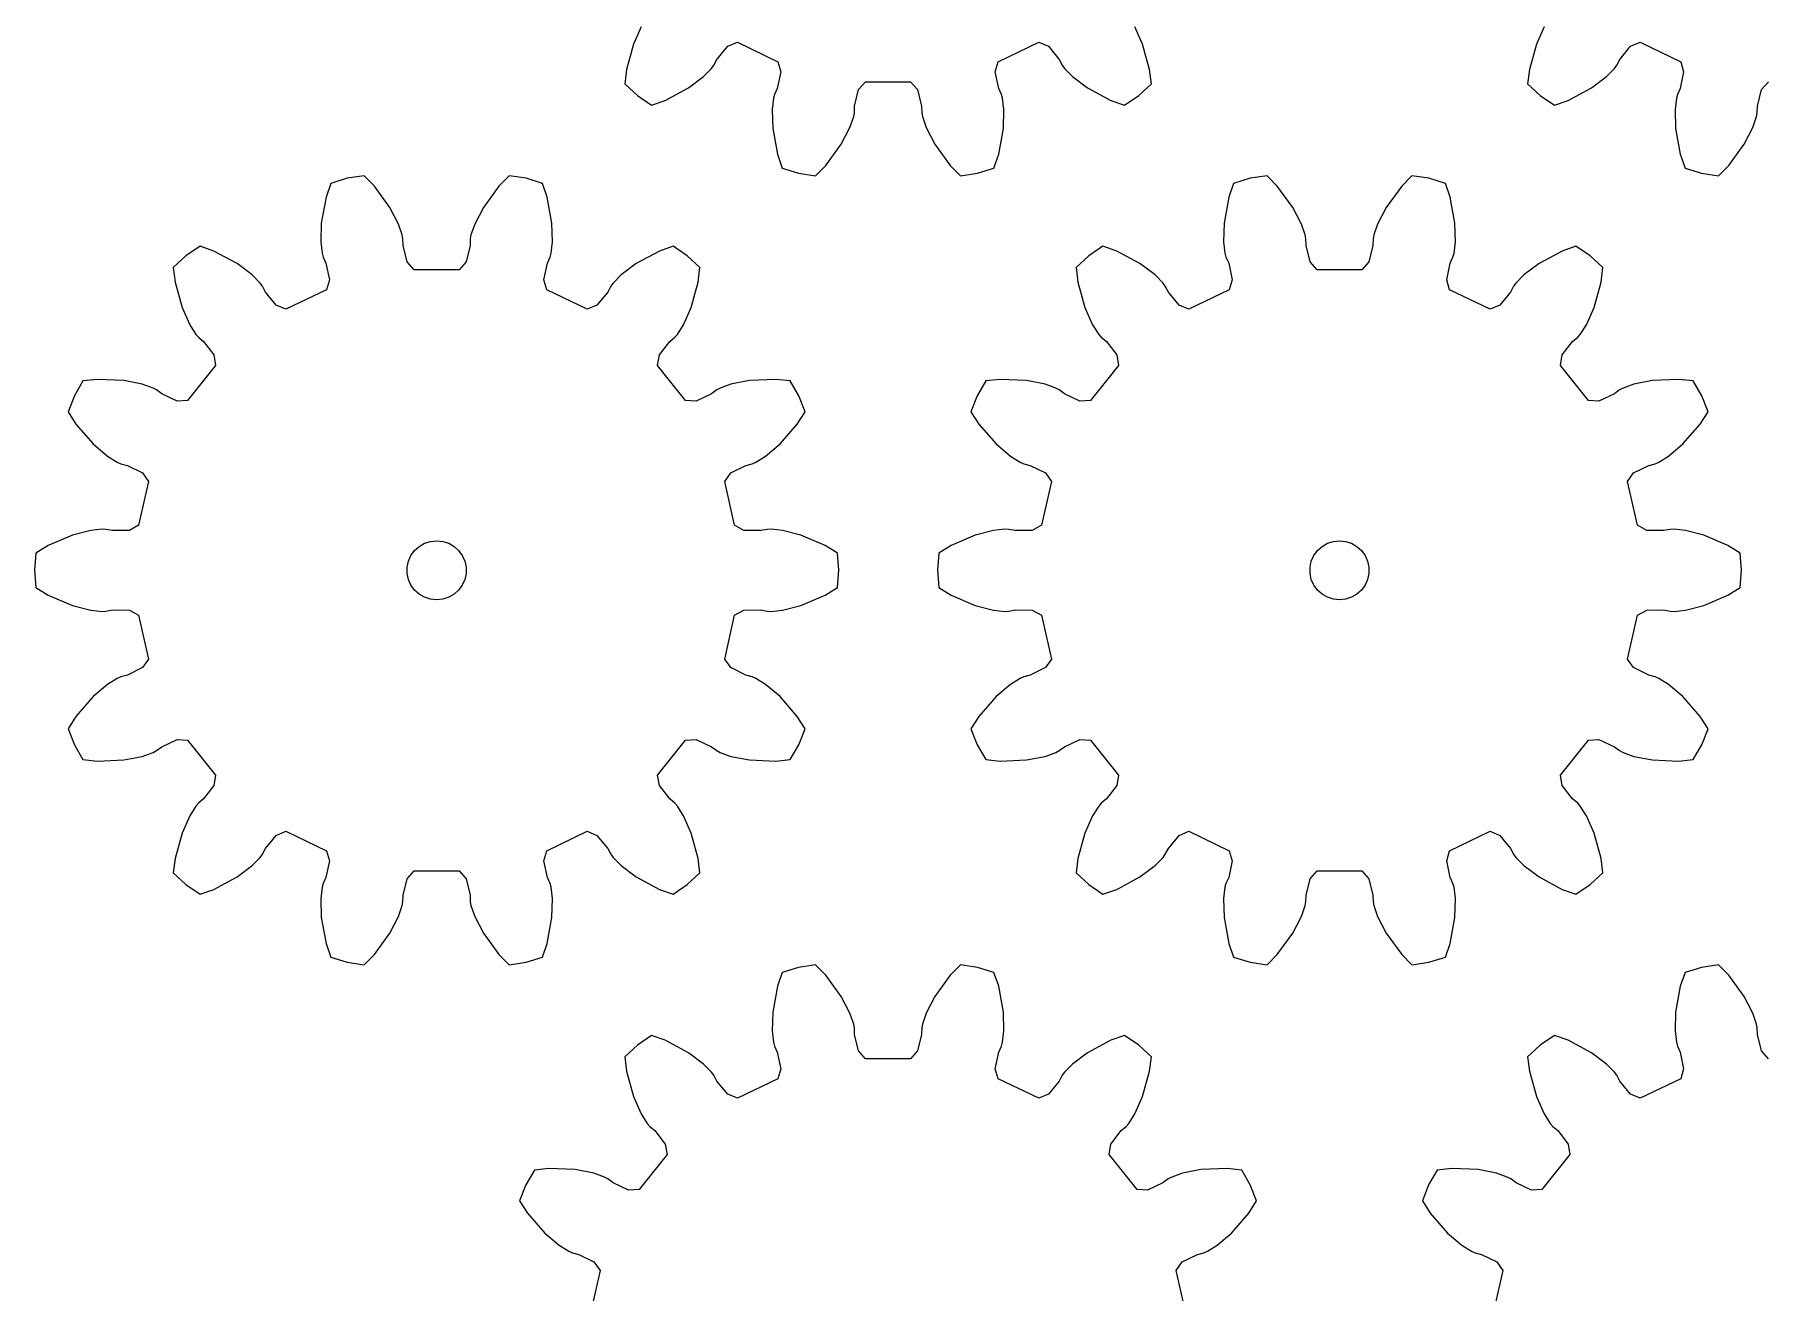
# Model space of a CAD drawing. Extents: x 0 to 178, y 0 to 240.
# Drawn here: x 0 to 87.5, y 63.4 to 127.1 of the extents above; entities that cross this region are included whole.
import ezdxf

# ---------------------------------------------------------------- set-up
doc = ezdxf.new("R2010")
doc.units = 0

msp = doc.modelspace()

# ---------------------------------------------------------------- linework, layer by layer
for p, q in [((30.734, 127.494), (30.346, 126.621)), ((56.141, 126.621), (55.753, 127.494)), ((76.478, 127.494), (76.09, 126.621)), ((30.346, 126.621), (29.992, 125.335)), ((34.574, 125.841), (35.119, 126.505)), ((35.119, 126.505), (35.61, 126.709)), ((35.61, 126.709), (37.662, 125.721)), ((48.825, 125.721), (50.877, 126.709)), ((50.877, 126.709), (51.369, 126.505)), ((51.369, 126.505), (51.913, 125.841)), ((56.495, 125.335), (56.141, 126.621)), ((76.09, 126.621), (75.736, 125.335)), ((80.318, 125.841), (80.862, 126.505)), ((80.862, 126.505), (81.354, 126.709)), ((81.354, 126.709), (83.406, 125.721)), ((29.992, 125.335), (29.904, 124.6)), ((33.897, 124.971), (34.302, 125.382)), ((34.302, 125.382), (34.419, 125.543)), ((34.419, 125.543), (34.574, 125.841)), ((37.809, 125.209), (37.63, 124.37)), ((37.662, 125.721), (37.809, 125.209)), ((48.678, 125.209), (48.825, 125.721)), ((48.858, 124.37), (48.678, 125.209)), ((51.913, 125.841), (52.068, 125.543)), ((52.068, 125.543), (52.185, 125.382)), ((52.185, 125.382), (52.59, 124.971)), ((56.583, 124.6), (56.495, 125.335)), ((75.736, 125.335), (75.648, 124.6)), ((79.641, 124.971), (80.046, 125.382)), ((80.046, 125.382), (80.163, 125.543)), ((80.163, 125.543), (80.318, 125.841)), ((83.553, 125.209), (83.373, 124.37)), ((83.406, 125.721), (83.553, 125.209)), ((29.904, 124.6), (30.542, 124.008)), ((31.958, 123.767), (33.133, 124.399)), ((33.133, 124.399), (33.897, 124.971)), ((37.63, 124.37), (37.493, 124.063)), ((41.548, 123.476), (41.751, 124.31)), ((41.751, 124.31), (42.105, 124.707)), ((42.105, 124.707), (44.382, 124.707)), ((44.382, 124.707), (44.737, 124.31)), ((44.737, 124.31), (44.939, 123.476)), ((48.994, 124.063), (48.858, 124.37)), ((52.59, 124.971), (53.355, 124.399)), ((53.355, 124.399), (54.529, 123.767)), ((55.945, 124.008), (56.583, 124.6)), ((75.648, 124.6), (76.286, 124.008)), ((77.702, 123.767), (78.876, 124.399)), ((78.876, 124.399), (79.641, 124.971)), ((83.373, 124.37), (83.237, 124.063)), ((87.292, 123.476), (87.494, 124.31)), ((87.494, 124.31), (87.849, 124.707)), ((30.542, 124.008), (31.261, 123.518)), ((31.261, 123.518), (31.958, 123.767)), ((37.44, 123.871), (37.372, 123.298)), ((37.493, 124.063), (37.44, 123.871)), ((41.538, 123.14), (41.548, 123.476)), ((44.939, 123.476), (44.949, 123.14)), ((49.047, 123.871), (48.994, 124.063)), ((49.116, 123.298), (49.047, 123.871)), ((54.529, 123.767), (55.226, 123.518)), ((55.226, 123.518), (55.945, 124.008)), ((76.286, 124.008), (77.005, 123.518)), ((77.005, 123.518), (77.702, 123.767)), ((83.184, 123.871), (83.115, 123.298)), ((83.237, 124.063), (83.184, 123.871)), ((87.282, 123.14), (87.292, 123.476)), ((37.372, 123.298), (37.401, 122.343)), ((41.315, 122.398), (41.502, 122.944)), ((41.502, 122.944), (41.538, 123.14)), ((44.949, 123.14), (44.985, 122.944)), ((44.985, 122.944), (45.172, 122.398)), ((49.087, 122.343), (49.116, 123.298)), ((83.115, 123.298), (83.144, 122.343)), ((87.059, 122.398), (87.246, 122.944)), ((87.246, 122.944), (87.282, 123.14)), ((37.401, 122.343), (37.639, 121.031)), ((40.875, 121.55), (41.315, 122.398)), ((45.172, 122.398), (45.612, 121.55)), ((48.848, 121.031), (49.087, 122.343)), ((83.144, 122.343), (83.383, 121.031)), ((86.619, 121.55), (87.059, 122.398)), ((37.639, 121.031), (37.879, 120.331)), ((40.091, 120.472), (40.875, 121.55)), ((45.612, 121.55), (46.397, 120.472)), ((48.609, 120.331), (48.848, 121.031)), ((83.383, 121.031), (83.622, 120.331)), ((85.834, 120.472), (86.619, 121.55)), ((16.699, 119.945), (15.839, 119.815)), ((17.219, 119.418), (16.699, 119.945)), ((24.044, 119.945), (23.525, 119.418)), ((24.905, 119.815), (24.044, 119.945)), ((37.879, 120.331), (38.711, 120.074)), ((38.711, 120.074), (39.571, 119.945)), ((39.571, 119.945), (40.091, 120.472)), ((46.397, 120.472), (46.916, 119.945)), ((46.916, 119.945), (47.777, 120.074)), ((47.777, 120.074), (48.609, 120.331)), ((62.443, 119.945), (61.582, 119.815)), ((62.963, 119.418), (62.443, 119.945)), ((69.788, 119.945), (69.268, 119.418)), ((70.649, 119.815), (69.788, 119.945)), ((83.622, 120.331), (84.454, 120.074)), ((84.454, 120.074), (85.315, 119.945)), ((85.315, 119.945), (85.834, 120.472)), ((15.007, 119.558), (14.767, 118.858)), ((15.839, 119.815), (15.007, 119.558)), ((18.003, 118.339), (17.219, 119.418)), ((23.525, 119.418), (22.74, 118.339)), ((25.737, 119.558), (24.905, 119.815)), ((25.976, 118.858), (25.737, 119.558)), ((60.751, 119.558), (60.511, 118.858)), ((61.582, 119.815), (60.751, 119.558)), ((63.747, 118.339), (62.963, 119.418)), ((69.268, 119.418), (68.484, 118.339)), ((71.48, 119.558), (70.649, 119.815)), ((71.72, 118.858), (71.48, 119.558)), ((14.767, 118.858), (14.529, 117.546)), ((18.444, 117.492), (18.003, 118.339)), ((22.74, 118.339), (22.3, 117.492)), ((26.215, 117.546), (25.976, 118.858)), ((60.511, 118.858), (60.272, 117.546)), ((64.187, 117.492), (63.747, 118.339)), ((68.484, 118.339), (68.044, 117.492)), ((71.959, 117.546), (71.72, 118.858)), ((14.529, 117.546), (14.5, 116.591)), ((18.63, 116.945), (18.444, 117.492)), ((22.3, 117.492), (22.113, 116.945)), ((26.244, 116.591), (26.215, 117.546)), ((60.272, 117.546), (60.243, 116.591)), ((64.374, 116.945), (64.187, 117.492)), ((68.044, 117.492), (67.857, 116.945)), ((71.988, 116.591), (71.959, 117.546)), ((8.389, 116.372), (7.67, 115.881)), ((9.086, 116.122), (8.389, 116.372)), ((14.5, 116.591), (14.568, 116.018)), ((18.666, 116.75), (18.63, 116.945)), ((18.676, 116.414), (18.666, 116.75)), ((18.879, 115.58), (18.676, 116.414)), ((22.067, 116.414), (21.865, 115.58)), ((22.078, 116.75), (22.067, 116.414)), ((22.113, 116.945), (22.078, 116.75)), ((26.175, 116.018), (26.244, 116.591)), ((32.354, 116.372), (31.658, 116.122)), ((33.073, 115.881), (32.354, 116.372)), ((54.133, 116.372), (53.414, 115.881)), ((54.83, 116.122), (54.133, 116.372)), ((60.243, 116.591), (60.312, 116.018)), ((64.41, 116.75), (64.374, 116.945)), ((64.42, 116.414), (64.41, 116.75)), ((64.623, 115.58), (64.42, 116.414)), ((67.811, 116.414), (67.608, 115.58)), ((67.821, 116.75), (67.811, 116.414)), ((67.857, 116.945), (67.821, 116.75)), ((71.919, 116.018), (71.988, 116.591)), ((78.098, 116.372), (77.401, 116.122)), ((78.817, 115.881), (78.098, 116.372)), ((7.67, 115.881), (7.032, 115.289)), ((10.261, 115.491), (9.086, 116.122)), ((14.568, 116.018), (14.621, 115.826)), ((14.621, 115.826), (14.758, 115.52)), ((14.758, 115.52), (14.937, 114.68)), ((19.233, 115.183), (18.879, 115.58)), ((21.865, 115.58), (21.51, 115.183)), ((25.807, 114.68), (25.986, 115.52)), ((25.986, 115.52), (26.122, 115.826)), ((26.122, 115.826), (26.175, 116.018)), ((31.658, 116.122), (30.483, 115.491)), ((33.712, 115.289), (33.073, 115.881)), ((53.414, 115.881), (52.776, 115.289)), ((56.004, 115.491), (54.83, 116.122)), ((60.312, 116.018), (60.365, 115.826)), ((60.365, 115.826), (60.501, 115.52)), ((60.501, 115.52), (60.681, 114.68)), ((64.977, 115.183), (64.623, 115.58)), ((67.608, 115.58), (67.254, 115.183)), ((71.55, 114.68), (71.73, 115.52)), ((71.73, 115.52), (71.866, 115.826)), ((71.866, 115.826), (71.919, 116.018)), ((77.401, 116.122), (76.227, 115.491)), ((79.455, 115.289), (78.817, 115.881)), ((7.032, 115.289), (7.12, 114.555)), ((11.025, 114.918), (10.261, 115.491)), ((11.431, 114.507), (11.025, 114.918)), ((14.937, 114.68), (14.79, 114.169)), ((21.51, 115.183), (19.233, 115.183)), ((25.954, 114.169), (25.807, 114.68)), ((29.718, 114.918), (29.313, 114.507)), ((30.483, 115.491), (29.718, 114.918)), ((33.623, 114.555), (33.712, 115.289)), ((52.776, 115.289), (52.864, 114.555)), ((56.769, 114.918), (56.004, 115.491)), ((57.174, 114.507), (56.769, 114.918)), ((60.681, 114.68), (60.534, 114.169)), ((67.254, 115.183), (64.977, 115.183)), ((71.697, 114.169), (71.55, 114.68)), ((75.462, 114.918), (75.057, 114.507)), ((76.227, 115.491), (75.462, 114.918)), ((79.367, 114.555), (79.455, 115.289)), ((7.12, 114.555), (7.474, 113.269)), ((11.548, 114.346), (11.431, 114.507)), ((11.702, 114.048), (11.548, 114.346)), ((12.247, 113.385), (11.702, 114.048)), ((14.79, 114.169), (12.738, 113.181)), ((28.005, 113.181), (25.954, 114.169)), ((29.041, 114.048), (28.497, 113.385)), ((29.196, 114.346), (29.041, 114.048)), ((29.313, 114.507), (29.196, 114.346)), ((33.269, 113.269), (33.623, 114.555)), ((52.864, 114.555), (53.218, 113.269)), ((57.291, 114.346), (57.174, 114.507)), ((57.446, 114.048), (57.291, 114.346)), ((57.991, 113.385), (57.446, 114.048)), ((60.534, 114.169), (58.482, 113.181)), ((73.749, 113.181), (71.697, 114.169)), ((74.785, 114.048), (74.24, 113.385)), ((74.94, 114.346), (74.785, 114.048)), ((75.057, 114.507), (74.94, 114.346)), ((79.013, 113.269), (79.367, 114.555)), ((7.474, 113.269), (7.863, 112.396)), ((12.738, 113.181), (12.247, 113.385)), ((28.497, 113.385), (28.005, 113.181)), ((32.881, 112.396), (33.269, 113.269)), ((53.218, 113.269), (53.606, 112.396)), ((58.482, 113.181), (57.991, 113.385)), ((74.24, 113.385), (73.749, 113.181)), ((78.625, 112.396), (79.013, 113.269)), ((7.863, 112.396), (8.173, 111.909)), ((32.571, 111.909), (32.881, 112.396)), ((53.606, 112.396), (53.917, 111.909)), ((78.314, 111.909), (78.625, 112.396)), ((8.173, 111.909), (8.304, 111.759)), ((8.304, 111.759), (8.56, 111.542)), ((8.56, 111.542), (9.086, 110.864)), ((31.658, 110.864), (32.184, 111.542)), ((32.184, 111.542), (32.44, 111.759)), ((32.44, 111.759), (32.571, 111.909)), ((53.917, 111.909), (54.048, 111.759)), ((54.048, 111.759), (54.304, 111.542)), ((54.304, 111.542), (54.83, 110.864)), ((77.401, 110.864), (77.927, 111.542)), ((77.927, 111.542), (78.183, 111.759)), ((78.183, 111.759), (78.314, 111.909)), ((9.175, 110.339), (7.756, 108.559)), ((9.086, 110.864), (9.175, 110.339)), ((31.568, 110.339), (31.658, 110.864)), ((32.988, 108.559), (31.568, 110.339)), ((54.919, 110.339), (53.499, 108.559)), ((54.83, 110.864), (54.919, 110.339)), ((77.312, 110.339), (77.401, 110.864)), ((78.732, 108.559), (77.312, 110.339)), ((2.453, 109.547), (2.017, 108.793)), ((3.189, 109.624), (2.453, 109.547)), ((4.521, 109.565), (3.189, 109.624)), ((5.458, 109.381), (4.521, 109.565)), ((6.002, 109.186), (5.458, 109.381)), ((35.285, 109.381), (34.742, 109.186)), ((36.223, 109.565), (35.285, 109.381)), ((37.555, 109.624), (36.223, 109.565)), ((38.291, 109.547), (37.555, 109.624)), ((38.726, 108.793), (38.291, 109.547)), ((48.196, 109.547), (47.761, 108.793)), ((48.932, 109.624), (48.196, 109.547)), ((50.264, 109.565), (48.932, 109.624)), ((51.202, 109.381), (50.264, 109.565)), ((51.745, 109.186), (51.202, 109.381)), ((81.029, 109.381), (80.486, 109.186)), ((81.967, 109.565), (81.029, 109.381)), ((83.299, 109.624), (81.967, 109.565)), ((84.035, 109.547), (83.299, 109.624)), ((84.47, 108.793), (84.035, 109.547)), ((2.017, 108.793), (1.699, 107.983)), ((6.177, 109.092), (6.002, 109.186)), ((6.446, 108.891), (6.177, 109.092)), ((7.224, 108.529), (6.446, 108.891)), ((7.756, 108.559), (7.224, 108.529)), ((33.52, 108.529), (32.988, 108.559)), ((34.298, 108.891), (33.52, 108.529)), ((34.567, 109.092), (34.298, 108.891)), ((34.742, 109.186), (34.567, 109.092)), ((39.044, 107.983), (38.726, 108.793)), ((47.761, 108.793), (47.443, 107.983)), ((51.921, 109.092), (51.745, 109.186)), ((52.189, 108.891), (51.921, 109.092)), ((52.968, 108.529), (52.189, 108.891)), ((53.499, 108.559), (52.968, 108.529)), ((79.263, 108.529), (78.732, 108.559)), ((80.042, 108.891), (79.263, 108.529)), ((80.31, 109.092), (80.042, 108.891)), ((80.486, 109.186), (80.31, 109.092)), ((84.788, 107.983), (84.47, 108.793)), ((1.699, 107.983), (2.098, 107.359)), ((38.646, 107.359), (39.044, 107.983)), ((47.443, 107.983), (47.841, 107.359)), ((84.39, 107.359), (84.788, 107.983)), ((2.098, 107.359), (2.975, 106.354)), ((37.769, 106.354), (38.646, 107.359)), ((47.841, 107.359), (48.718, 106.354)), ((83.513, 106.354), (84.39, 107.359)), ((2.975, 106.354), (3.703, 105.736)), ((37.041, 105.736), (37.769, 106.354)), ((48.718, 106.354), (49.447, 105.736)), ((82.784, 105.736), (83.513, 106.354)), ((3.703, 105.736), (4.194, 105.433)), ((4.194, 105.433), (4.377, 105.354)), ((4.377, 105.354), (4.702, 105.27)), ((4.702, 105.27), (5.47, 104.887)), ((35.274, 104.887), (36.042, 105.27)), ((36.042, 105.27), (36.367, 105.354)), ((36.367, 105.354), (36.55, 105.433)), ((36.55, 105.433), (37.041, 105.736)), ((49.447, 105.736), (49.938, 105.433)), ((49.938, 105.433), (50.121, 105.354)), ((50.121, 105.354), (50.446, 105.27)), ((50.446, 105.27), (51.214, 104.887)), ((81.017, 104.887), (81.785, 105.27)), ((81.785, 105.27), (82.11, 105.354)), ((82.11, 105.354), (82.293, 105.433)), ((82.293, 105.433), (82.784, 105.736)), ((5.778, 104.453), (5.271, 102.233)), ((5.47, 104.887), (5.778, 104.453)), ((34.966, 104.453), (35.274, 104.887)), ((35.472, 102.233), (34.966, 104.453)), ((51.522, 104.453), (51.015, 102.233)), ((51.214, 104.887), (51.522, 104.453)), ((80.709, 104.453), (81.017, 104.887)), ((81.216, 102.233), (80.709, 104.453)), ((1.92, 101.736), (0.694, 101.211)), ((2.845, 101.977), (1.92, 101.736)), ((3.419, 102.037), (2.845, 101.977)), ((3.618, 102.028), (3.419, 102.037)), ((3.947, 101.964), (3.618, 102.028)), ((4.805, 101.976), (3.947, 101.964)), ((5.271, 102.233), (4.805, 101.976)), ((35.938, 101.976), (35.472, 102.233)), ((36.796, 101.964), (35.938, 101.976)), ((37.126, 102.028), (36.796, 101.964)), ((37.325, 102.037), (37.126, 102.028)), ((37.899, 101.977), (37.325, 102.037)), ((38.823, 101.736), (37.899, 101.977)), ((40.049, 101.211), (38.823, 101.736)), ((47.664, 101.736), (46.438, 101.211)), ((48.589, 101.977), (47.664, 101.736)), ((49.163, 102.037), (48.589, 101.977)), ((49.361, 102.028), (49.163, 102.037)), ((49.691, 101.964), (49.361, 102.028)), ((50.549, 101.976), (49.691, 101.964)), ((51.015, 102.233), (50.549, 101.976)), ((81.682, 101.976), (81.216, 102.233)), ((82.54, 101.964), (81.682, 101.976)), ((82.87, 102.028), (82.54, 101.964)), ((83.068, 102.037), (82.87, 102.028)), ((83.642, 101.977), (83.068, 102.037)), ((84.567, 101.736), (83.642, 101.977)), ((85.793, 101.211), (84.567, 101.736)), ((0.065, 100.822), (0, 99.954)), ((0.694, 101.211), (0.065, 100.822)), ((18.945, 100.417), (19.073, 100.704)), ((19.073, 100.704), (19.257, 100.958)), ((19.257, 100.958), (19.49, 101.167)), ((19.49, 101.167), (19.762, 101.324)), ((19.762, 101.324), (20.06, 101.421)), ((20.06, 101.421), (20.372, 101.454)), ((20.372, 101.454), (20.684, 101.421)), ((20.684, 101.421), (20.982, 101.324)), ((20.982, 101.324), (21.254, 101.167)), ((21.254, 101.167), (21.487, 100.958)), ((21.487, 100.958), (21.671, 100.704)), ((21.671, 100.704), (21.798, 100.417)), ((40.679, 100.822), (40.049, 101.211)), ((40.744, 99.954), (40.679, 100.822)), ((45.809, 100.822), (45.744, 99.954)), ((46.438, 101.211), (45.809, 100.822)), ((64.689, 100.417), (64.816, 100.704)), ((64.816, 100.704), (65.001, 100.958)), ((65.001, 100.958), (65.234, 101.167)), ((65.234, 101.167), (65.505, 101.324)), ((65.505, 101.324), (65.804, 101.421)), ((65.804, 101.421), (66.115, 101.454)), ((66.115, 101.454), (66.427, 101.421)), ((66.427, 101.421), (66.726, 101.324)), ((66.726, 101.324), (66.997, 101.167)), ((66.997, 101.167), (67.23, 100.958)), ((67.23, 100.958), (67.415, 100.704)), ((67.415, 100.704), (67.542, 100.417)), ((86.422, 100.822), (85.793, 101.211)), ((86.487, 99.954), (86.422, 100.822)), ((0, 99.954), (0.065, 99.086)), ((18.88, 100.111), (18.945, 100.417)), ((18.88, 99.797), (18.88, 100.111)), ((18.945, 99.49), (18.88, 99.797)), ((21.798, 100.417), (21.864, 100.111)), ((21.864, 99.797), (21.798, 99.49)), ((21.864, 100.111), (21.864, 99.797)), ((40.679, 99.086), (40.744, 99.954)), ((45.744, 99.954), (45.809, 99.086)), ((64.624, 100.111), (64.689, 100.417)), ((64.624, 99.797), (64.624, 100.111)), ((64.689, 99.49), (64.624, 99.797)), ((67.542, 100.417), (67.607, 100.111)), ((67.607, 99.797), (67.542, 99.49)), ((67.607, 100.111), (67.607, 99.797)), ((86.422, 99.086), (86.487, 99.954)), ((0.065, 99.086), (0.694, 98.697)), ((19.073, 99.204), (18.945, 99.49)), ((19.257, 98.95), (19.073, 99.204)), ((19.49, 98.74), (19.257, 98.95)), ((21.487, 98.95), (21.254, 98.74)), ((21.671, 99.204), (21.487, 98.95)), ((21.798, 99.49), (21.671, 99.204)), ((40.049, 98.697), (40.679, 99.086)), ((45.809, 99.086), (46.438, 98.697)), ((64.816, 99.204), (64.689, 99.49)), ((65.001, 98.95), (64.816, 99.204)), ((65.234, 98.74), (65.001, 98.95)), ((67.23, 98.95), (66.997, 98.74)), ((67.415, 99.204), (67.23, 98.95)), ((67.542, 99.49), (67.415, 99.204)), ((85.793, 98.697), (86.422, 99.086)), ((0.694, 98.697), (1.92, 98.172)), ((1.92, 98.172), (2.845, 97.931)), ((19.762, 98.584), (19.49, 98.74)), ((20.06, 98.487), (19.762, 98.584)), ((20.372, 98.454), (20.06, 98.487)), ((20.684, 98.487), (20.372, 98.454)), ((20.982, 98.584), (20.684, 98.487)), ((21.254, 98.74), (20.982, 98.584)), ((37.899, 97.931), (38.823, 98.172)), ((38.823, 98.172), (40.049, 98.697)), ((46.438, 98.697), (47.664, 98.172)), ((47.664, 98.172), (48.589, 97.931)), ((65.505, 98.584), (65.234, 98.74)), ((65.804, 98.487), (65.505, 98.584)), ((66.115, 98.454), (65.804, 98.487)), ((66.427, 98.487), (66.115, 98.454)), ((66.726, 98.584), (66.427, 98.487)), ((66.997, 98.74), (66.726, 98.584)), ((83.642, 97.931), (84.567, 98.172)), ((84.567, 98.172), (85.793, 98.697)), ((2.845, 97.931), (3.419, 97.871)), ((3.419, 97.871), (3.618, 97.88)), ((3.618, 97.88), (3.947, 97.944)), ((3.947, 97.944), (4.805, 97.932)), ((4.805, 97.932), (5.271, 97.675)), ((5.271, 97.675), (5.778, 95.455)), ((34.966, 95.455), (35.472, 97.675)), ((35.472, 97.675), (35.938, 97.932)), ((35.938, 97.932), (36.796, 97.944)), ((36.796, 97.944), (37.126, 97.88)), ((37.126, 97.88), (37.325, 97.871)), ((37.325, 97.871), (37.899, 97.931)), ((48.589, 97.931), (49.163, 97.871)), ((49.163, 97.871), (49.361, 97.88)), ((49.361, 97.88), (49.691, 97.944)), ((49.691, 97.944), (50.549, 97.932)), ((50.549, 97.932), (51.015, 97.675)), ((51.015, 97.675), (51.522, 95.455)), ((80.709, 95.455), (81.216, 97.675)), ((81.216, 97.675), (81.682, 97.932)), ((81.682, 97.932), (82.54, 97.944)), ((82.54, 97.944), (82.87, 97.88)), ((82.87, 97.88), (83.068, 97.871)), ((83.068, 97.871), (83.642, 97.931)), ((5.778, 95.455), (5.47, 95.021)), ((35.274, 95.021), (34.966, 95.455)), ((51.522, 95.455), (51.214, 95.021)), ((81.017, 95.021), (80.709, 95.455)), ((4.377, 94.554), (4.194, 94.475)), ((4.702, 94.638), (4.377, 94.554)), ((5.47, 95.021), (4.702, 94.638)), ((36.042, 94.638), (35.274, 95.021)), ((36.367, 94.554), (36.042, 94.638)), ((36.55, 94.475), (36.367, 94.554)), ((50.121, 94.554), (49.938, 94.475)), ((50.446, 94.638), (50.121, 94.554)), ((51.214, 95.021), (50.446, 94.638)), ((81.785, 94.638), (81.017, 95.021)), ((82.11, 94.554), (81.785, 94.638)), ((82.293, 94.475), (82.11, 94.554)), ((3.703, 94.172), (2.975, 93.554)), ((4.194, 94.475), (3.703, 94.172)), ((37.041, 94.172), (36.55, 94.475)), ((37.769, 93.554), (37.041, 94.172)), ((49.447, 94.172), (48.718, 93.554)), ((49.938, 94.475), (49.447, 94.172)), ((82.784, 94.172), (82.293, 94.475)), ((83.513, 93.554), (82.784, 94.172)), ((2.975, 93.554), (2.098, 92.549)), ((38.646, 92.549), (37.769, 93.554)), ((48.718, 93.554), (47.841, 92.549)), ((84.39, 92.549), (83.513, 93.554)), ((2.098, 92.549), (1.699, 91.925)), ((1.699, 91.925), (2.017, 91.115)), ((39.044, 91.925), (38.646, 92.549)), ((38.726, 91.115), (39.044, 91.925)), ((47.841, 92.549), (47.443, 91.925)), ((47.443, 91.925), (47.761, 91.115)), ((84.788, 91.925), (84.39, 92.549)), ((84.47, 91.115), (84.788, 91.925)), ((2.017, 91.115), (2.453, 90.361)), ((6.177, 90.816), (6.446, 91.017)), ((6.446, 91.017), (7.224, 91.379)), ((7.224, 91.379), (7.756, 91.349)), ((7.756, 91.349), (9.175, 89.569)), ((31.568, 89.569), (32.988, 91.349)), ((32.988, 91.349), (33.52, 91.379)), ((33.52, 91.379), (34.298, 91.017)), ((34.298, 91.017), (34.567, 90.816)), ((38.291, 90.361), (38.726, 91.115)), ((47.761, 91.115), (48.196, 90.361)), ((51.921, 90.816), (52.189, 91.017)), ((52.189, 91.017), (52.968, 91.379)), ((52.968, 91.379), (53.499, 91.349)), ((53.499, 91.349), (54.919, 89.569)), ((77.312, 89.569), (78.732, 91.349)), ((78.732, 91.349), (79.263, 91.379)), ((79.263, 91.379), (80.042, 91.017)), ((80.042, 91.017), (80.31, 90.816)), ((84.035, 90.361), (84.47, 91.115)), ((2.453, 90.361), (3.189, 90.284)), ((3.189, 90.284), (4.521, 90.343)), ((4.521, 90.343), (5.458, 90.527)), ((5.458, 90.527), (6.002, 90.721)), ((6.002, 90.721), (6.177, 90.816)), ((34.567, 90.816), (34.742, 90.721)), ((34.742, 90.721), (35.285, 90.527)), ((35.285, 90.527), (36.223, 90.343)), ((36.223, 90.343), (37.555, 90.284)), ((37.555, 90.284), (38.291, 90.361)), ((48.196, 90.361), (48.932, 90.284)), ((48.932, 90.284), (50.264, 90.343)), ((50.264, 90.343), (51.202, 90.527)), ((51.202, 90.527), (51.745, 90.721)), ((51.745, 90.721), (51.921, 90.816)), ((80.31, 90.816), (80.486, 90.721)), ((80.486, 90.721), (81.029, 90.527)), ((81.029, 90.527), (81.967, 90.343)), ((81.967, 90.343), (83.299, 90.284)), ((83.299, 90.284), (84.035, 90.361)), ((9.175, 89.569), (9.086, 89.044)), ((31.658, 89.044), (31.568, 89.569)), ((54.919, 89.569), (54.83, 89.044)), ((77.401, 89.044), (77.312, 89.569)), ((9.086, 89.044), (8.56, 88.366)), ((32.184, 88.366), (31.658, 89.044)), ((54.83, 89.044), (54.304, 88.366)), ((77.927, 88.366), (77.401, 89.044)), ((7.863, 87.512), (7.474, 86.639)), ((8.173, 87.999), (7.863, 87.512)), ((8.304, 88.148), (8.173, 87.999)), ((8.56, 88.366), (8.304, 88.148)), ((32.44, 88.148), (32.184, 88.366)), ((32.571, 87.999), (32.44, 88.148)), ((32.881, 87.512), (32.571, 87.999)), ((33.269, 86.639), (32.881, 87.512)), ((53.606, 87.512), (53.218, 86.639)), ((53.917, 87.999), (53.606, 87.512)), ((54.048, 88.148), (53.917, 87.999)), ((54.304, 88.366), (54.048, 88.148)), ((78.183, 88.148), (77.927, 88.366)), ((78.314, 87.999), (78.183, 88.148)), ((78.625, 87.512), (78.314, 87.999)), ((79.013, 86.639), (78.625, 87.512)), ((7.474, 86.639), (7.12, 85.353)), ((12.247, 86.523), (12.738, 86.727)), ((12.738, 86.727), (14.79, 85.739)), ((25.954, 85.739), (28.005, 86.727)), ((28.005, 86.727), (28.497, 86.523)), ((33.623, 85.353), (33.269, 86.639)), ((53.218, 86.639), (52.864, 85.353)), ((57.991, 86.523), (58.482, 86.727)), ((58.482, 86.727), (60.534, 85.739)), ((71.697, 85.739), (73.749, 86.727)), ((73.749, 86.727), (74.24, 86.523)), ((79.367, 85.353), (79.013, 86.639)), ((11.548, 85.562), (11.702, 85.86)), ((11.702, 85.86), (12.247, 86.523)), ((28.497, 86.523), (29.041, 85.86)), ((29.041, 85.86), (29.196, 85.562)), ((57.291, 85.562), (57.446, 85.86)), ((57.446, 85.86), (57.991, 86.523)), ((74.24, 86.523), (74.785, 85.86)), ((74.785, 85.86), (74.94, 85.562)), ((7.12, 85.353), (7.032, 84.619)), ((10.261, 84.417), (11.025, 84.99)), ((11.025, 84.99), (11.431, 85.401)), ((11.431, 85.401), (11.548, 85.562)), ((14.937, 85.228), (14.758, 84.388)), ((14.79, 85.739), (14.937, 85.228)), ((25.807, 85.228), (25.954, 85.739)), ((25.986, 84.388), (25.807, 85.228)), ((29.196, 85.562), (29.313, 85.401)), ((29.313, 85.401), (29.718, 84.99)), ((29.718, 84.99), (30.483, 84.417)), ((33.712, 84.619), (33.623, 85.353)), ((52.864, 85.353), (52.776, 84.619)), ((56.004, 84.417), (56.769, 84.99)), ((56.769, 84.99), (57.174, 85.401)), ((57.174, 85.401), (57.291, 85.562)), ((60.681, 85.228), (60.501, 84.388)), ((60.534, 85.739), (60.681, 85.228)), ((71.55, 85.228), (71.697, 85.739)), ((71.73, 84.388), (71.55, 85.228)), ((74.94, 85.562), (75.057, 85.401)), ((75.057, 85.401), (75.462, 84.99)), ((75.462, 84.99), (76.227, 84.417)), ((79.455, 84.619), (79.367, 85.353)), ((7.032, 84.619), (7.67, 84.027)), ((7.67, 84.027), (8.389, 83.536)), ((9.086, 83.786), (10.261, 84.417)), ((14.621, 84.082), (14.568, 83.89)), ((14.758, 84.388), (14.621, 84.082)), ((18.676, 83.494), (18.879, 84.328)), ((18.879, 84.328), (19.233, 84.725)), ((19.233, 84.725), (21.51, 84.725)), ((21.51, 84.725), (21.865, 84.328)), ((21.865, 84.328), (22.067, 83.494)), ((26.122, 84.082), (25.986, 84.388)), ((26.175, 83.89), (26.122, 84.082)), ((30.483, 84.417), (31.658, 83.786)), ((32.354, 83.536), (33.073, 84.027)), ((33.073, 84.027), (33.712, 84.619)), ((52.776, 84.619), (53.414, 84.027)), ((53.414, 84.027), (54.133, 83.536)), ((54.83, 83.786), (56.004, 84.417)), ((60.365, 84.082), (60.312, 83.89)), ((60.501, 84.388), (60.365, 84.082)), ((64.42, 83.494), (64.623, 84.328)), ((64.623, 84.328), (64.977, 84.725)), ((64.977, 84.725), (67.254, 84.725)), ((67.254, 84.725), (67.608, 84.328)), ((67.608, 84.328), (67.811, 83.494)), ((71.866, 84.082), (71.73, 84.388)), ((71.919, 83.89), (71.866, 84.082)), ((76.227, 84.417), (77.401, 83.786)), ((78.098, 83.536), (78.817, 84.027)), ((78.817, 84.027), (79.455, 84.619)), ((8.389, 83.536), (9.086, 83.786)), ((14.568, 83.89), (14.5, 83.317)), ((14.5, 83.317), (14.529, 82.362)), ((18.63, 82.963), (18.666, 83.158)), ((18.666, 83.158), (18.676, 83.494)), ((22.067, 83.494), (22.078, 83.158)), ((22.078, 83.158), (22.113, 82.963)), ((26.244, 83.317), (26.175, 83.89)), ((26.215, 82.362), (26.244, 83.317)), ((31.658, 83.786), (32.354, 83.536)), ((54.133, 83.536), (54.83, 83.786)), ((60.312, 83.89), (60.243, 83.317)), ((60.243, 83.317), (60.272, 82.362)), ((64.374, 82.963), (64.41, 83.158)), ((64.41, 83.158), (64.42, 83.494)), ((67.811, 83.494), (67.821, 83.158)), ((67.821, 83.158), (67.857, 82.963)), ((71.988, 83.317), (71.919, 83.89)), ((71.959, 82.362), (71.988, 83.317)), ((77.401, 83.786), (78.098, 83.536)), ((14.529, 82.362), (14.767, 81.05)), ((18.003, 81.569), (18.444, 82.416)), ((18.444, 82.416), (18.63, 82.963)), ((22.113, 82.963), (22.3, 82.416)), ((22.3, 82.416), (22.74, 81.569)), ((25.976, 81.05), (26.215, 82.362)), ((60.272, 82.362), (60.511, 81.05)), ((63.747, 81.569), (64.187, 82.416)), ((64.187, 82.416), (64.374, 82.963)), ((67.857, 82.963), (68.044, 82.416)), ((68.044, 82.416), (68.484, 81.569)), ((71.72, 81.05), (71.959, 82.362)), ((17.219, 80.49), (18.003, 81.569)), ((22.74, 81.569), (23.525, 80.49)), ((62.963, 80.49), (63.747, 81.569)), ((68.484, 81.569), (69.268, 80.49)), ((14.767, 81.05), (15.007, 80.349)), ((25.737, 80.349), (25.976, 81.05)), ((60.511, 81.05), (60.751, 80.349)), ((71.48, 80.349), (71.72, 81.05)), ((15.007, 80.349), (15.839, 80.093)), ((15.839, 80.093), (16.699, 79.963)), ((16.699, 79.963), (17.219, 80.49)), ((23.525, 80.49), (24.044, 79.963)), ((24.044, 79.963), (24.905, 80.093)), ((24.905, 80.093), (25.737, 80.349)), ((38.711, 79.833), (37.879, 79.577)), ((39.571, 79.963), (38.711, 79.833)), ((40.091, 79.436), (39.571, 79.963)), ((46.916, 79.963), (46.397, 79.436)), ((47.777, 79.833), (46.916, 79.963)), ((48.609, 79.577), (47.777, 79.833)), ((60.751, 80.349), (61.582, 80.093)), ((61.582, 80.093), (62.443, 79.963)), ((62.443, 79.963), (62.963, 80.49)), ((69.268, 80.49), (69.788, 79.963)), ((69.788, 79.963), (70.649, 80.093)), ((70.649, 80.093), (71.48, 80.349)), ((84.454, 79.833), (83.622, 79.577)), ((85.315, 79.963), (84.454, 79.833)), ((85.834, 79.436), (85.315, 79.963)), ((37.639, 78.877), (37.401, 77.565)), ((37.879, 79.577), (37.639, 78.877)), ((40.875, 78.358), (40.091, 79.436)), ((46.397, 79.436), (45.612, 78.358)), ((48.848, 78.877), (48.609, 79.577)), ((49.087, 77.565), (48.848, 78.877)), ((83.383, 78.877), (83.144, 77.565)), ((83.622, 79.577), (83.383, 78.877)), ((86.619, 78.358), (85.834, 79.436)), ((41.315, 77.51), (40.875, 78.358)), ((45.612, 78.358), (45.172, 77.51)), ((87.059, 77.51), (86.619, 78.358)), ((37.401, 77.565), (37.372, 76.61)), ((41.502, 76.964), (41.315, 77.51)), ((45.172, 77.51), (44.985, 76.964)), ((49.116, 76.61), (49.087, 77.565)), ((83.144, 77.565), (83.115, 76.61)), ((87.246, 76.964), (87.059, 77.51)), ((31.261, 76.39), (30.542, 75.9)), ((31.958, 76.141), (31.261, 76.39)), ((33.133, 75.509), (31.958, 76.141)), ((37.372, 76.61), (37.44, 76.037)), ((41.538, 76.768), (41.502, 76.964)), ((41.548, 76.432), (41.538, 76.768)), ((41.751, 75.598), (41.548, 76.432)), ((44.939, 76.432), (44.737, 75.598)), ((44.949, 76.768), (44.939, 76.432)), ((44.985, 76.964), (44.949, 76.768)), ((49.047, 76.037), (49.116, 76.61)), ((54.529, 76.141), (53.355, 75.509)), ((55.226, 76.39), (54.529, 76.141)), ((55.945, 75.9), (55.226, 76.39)), ((77.005, 76.39), (76.286, 75.9)), ((77.702, 76.141), (77.005, 76.39)), ((78.876, 75.509), (77.702, 76.141)), ((83.115, 76.61), (83.184, 76.037)), ((87.282, 76.768), (87.246, 76.964)), ((87.292, 76.432), (87.282, 76.768)), ((87.494, 75.598), (87.292, 76.432)), ((30.542, 75.9), (29.904, 75.308)), ((29.904, 75.308), (29.992, 74.573)), ((33.897, 74.937), (33.133, 75.509)), ((37.44, 76.037), (37.493, 75.845)), ((37.493, 75.845), (37.63, 75.538)), ((37.63, 75.538), (37.809, 74.699)), ((42.105, 75.201), (41.751, 75.598)), ((44.737, 75.598), (44.382, 75.201)), ((48.678, 74.699), (48.858, 75.538)), ((48.858, 75.538), (48.994, 75.845)), ((48.994, 75.845), (49.047, 76.037)), ((53.355, 75.509), (52.59, 74.937)), ((56.583, 75.308), (55.945, 75.9)), ((56.495, 74.573), (56.583, 75.308)), ((76.286, 75.9), (75.648, 75.308)), ((75.648, 75.308), (75.736, 74.573)), ((79.641, 74.937), (78.876, 75.509)), ((83.184, 76.037), (83.237, 75.845)), ((83.237, 75.845), (83.373, 75.538)), ((83.373, 75.538), (83.553, 74.699)), ((87.849, 75.201), (87.494, 75.598)), ((29.992, 74.573), (30.346, 73.287)), ((34.302, 74.526), (33.897, 74.937)), ((34.419, 74.365), (34.302, 74.526)), ((37.809, 74.699), (37.662, 74.187)), ((44.382, 75.201), (42.105, 75.201)), ((48.825, 74.187), (48.678, 74.699)), ((52.185, 74.526), (52.068, 74.365)), ((52.59, 74.937), (52.185, 74.526)), ((56.141, 73.287), (56.495, 74.573)), ((75.736, 74.573), (76.09, 73.287)), ((80.046, 74.526), (79.641, 74.937)), ((80.163, 74.365), (80.046, 74.526)), ((83.553, 74.699), (83.406, 74.187)), ((34.574, 74.067), (34.419, 74.365)), ((35.119, 73.403), (34.574, 74.067)), ((37.662, 74.187), (35.61, 73.199)), ((50.877, 73.199), (48.825, 74.187)), ((51.913, 74.067), (51.369, 73.403)), ((52.068, 74.365), (51.913, 74.067)), ((80.318, 74.067), (80.163, 74.365)), ((80.862, 73.403), (80.318, 74.067)), ((83.406, 74.187), (81.354, 73.199)), ((30.346, 73.287), (30.734, 72.414)), ((35.61, 73.199), (35.119, 73.403)), ((51.369, 73.403), (50.877, 73.199)), ((55.753, 72.414), (56.141, 73.287)), ((76.09, 73.287), (76.478, 72.414)), ((81.354, 73.199), (80.862, 73.403)), ((30.734, 72.414), (31.045, 71.928)), ((31.045, 71.928), (31.176, 71.778)), ((31.176, 71.778), (31.432, 71.561)), ((55.055, 71.561), (55.311, 71.778)), ((55.311, 71.778), (55.442, 71.928)), ((55.442, 71.928), (55.753, 72.414)), ((76.478, 72.414), (76.789, 71.928)), ((76.789, 71.928), (76.92, 71.778)), ((76.92, 71.778), (77.176, 71.561)), ((31.432, 71.561), (31.958, 70.882)), ((31.958, 70.882), (32.047, 70.358)), ((54.44, 70.358), (54.53, 70.882)), ((54.53, 70.882), (55.055, 71.561)), ((77.176, 71.561), (77.701, 70.882)), ((77.701, 70.882), (77.791, 70.358)), ((32.047, 70.358), (30.627, 68.577)), ((55.86, 68.577), (54.44, 70.358)), ((77.791, 70.358), (76.371, 68.577)), ((25.324, 69.565), (24.889, 68.811)), ((26.06, 69.643), (25.324, 69.565)), ((27.393, 69.584), (26.06, 69.643)), ((28.33, 69.399), (27.393, 69.584)), ((28.874, 69.205), (28.33, 69.399)), ((29.049, 69.111), (28.874, 69.205)), ((57.614, 69.205), (57.439, 69.111)), ((58.157, 69.399), (57.614, 69.205)), ((59.095, 69.584), (58.157, 69.399)), ((60.427, 69.643), (59.095, 69.584)), ((61.163, 69.565), (60.427, 69.643)), ((61.598, 68.811), (61.163, 69.565)), ((71.068, 69.565), (70.633, 68.811)), ((71.804, 69.643), (71.068, 69.565)), ((73.136, 69.584), (71.804, 69.643)), ((74.074, 69.399), (73.136, 69.584)), ((74.617, 69.205), (74.074, 69.399)), ((74.792, 69.111), (74.617, 69.205)), ((24.889, 68.811), (24.571, 68.001)), ((29.318, 68.909), (29.049, 69.111)), ((30.096, 68.548), (29.318, 68.909)), ((30.627, 68.577), (30.096, 68.548)), ((56.391, 68.548), (55.86, 68.577)), ((57.17, 68.909), (56.391, 68.548)), ((57.439, 69.111), (57.17, 68.909)), ((61.916, 68.001), (61.598, 68.811)), ((70.633, 68.811), (70.315, 68.001)), ((75.061, 68.909), (74.792, 69.111)), ((75.84, 68.548), (75.061, 68.909)), ((76.371, 68.577), (75.84, 68.548)), ((24.571, 68.001), (24.969, 67.377)), ((24.969, 67.377), (25.846, 66.373)), ((60.641, 66.373), (61.518, 67.377)), ((61.518, 67.377), (61.916, 68.001)), ((70.315, 68.001), (70.713, 67.377)), ((70.713, 67.377), (71.59, 66.373)), ((25.846, 66.373), (26.575, 65.755)), ((26.575, 65.755), (27.066, 65.451)), ((59.422, 65.451), (59.912, 65.755)), ((59.912, 65.755), (60.641, 66.373)), ((71.59, 66.373), (72.319, 65.755)), ((72.319, 65.755), (72.809, 65.451)), ((27.066, 65.451), (27.249, 65.373)), ((27.249, 65.373), (27.574, 65.288)), ((27.574, 65.288), (28.342, 64.905)), ((28.342, 64.905), (28.65, 64.471)), ((57.837, 64.471), (58.146, 64.905)), ((58.146, 64.905), (58.914, 65.288)), ((58.914, 65.288), (59.239, 65.373)), ((59.239, 65.373), (59.422, 65.451)), ((72.809, 65.451), (72.992, 65.373)), ((72.992, 65.373), (73.317, 65.288)), ((73.317, 65.288), (74.085, 64.905)), ((74.085, 64.905), (74.394, 64.471)), ((28.65, 64.471), (28.143, 62.251)), ((58.344, 62.251), (57.837, 64.471)), ((74.394, 64.471), (73.887, 62.251))]:
    msp.add_line(p, q)

doc.saveas('drawing.dxf')
